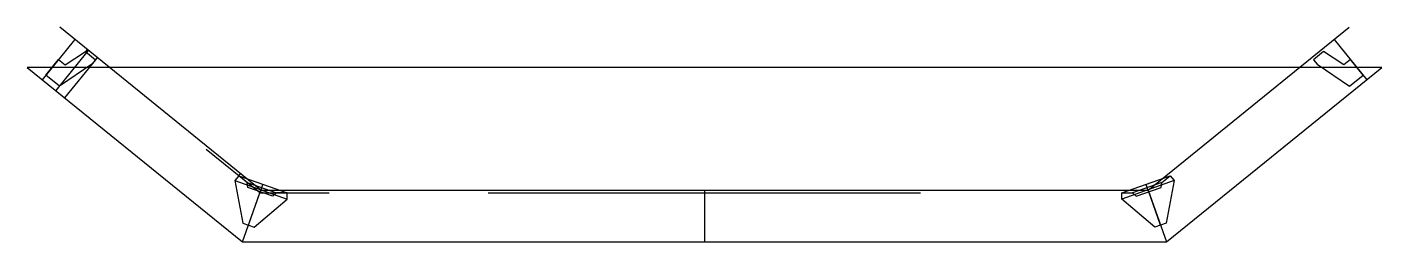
# Model space of a CAD drawing. Header units: inches. Extents: x -37 to 198, y 0 to 37.
import ezdxf

# ---------------------------------------------------------------- set-up
doc = ezdxf.new("R2010")
doc.units = ezdxf.units.IN
doc.layers.get('0').update_dxf_attribs({"linetype": 'CONTINUOUS'})

msp = doc.modelspace()

# ---------------------------------------------------------------- linework, layer by layer
for p, q in [((3.19, 9), (-31.71, 37.26)), ((157.06, 9), (191.96, 37.26)), ((-29.4, 34.74), (-34.74, 28.14)), ((-29.08, 35.13), (-29.4, 34.74)), ((-26.94, 33.4), (-27.26, 33.01)), ((-26.75, 33.24), (-27.06, 32.85)), ((189.33, 35.13), (194.99, 28.14)), ((-27.06, 32.85), (-32.41, 26.25)), ((-25.51, 31.59), (-30.86, 24.99)), ((-25.2, 31.98), (-25.51, 31.59)), ((3.01, 8.5), (-6.32, 16.05)), ((-0.65, 11.46), (-0.33, 11.85)), ((-1.34, 10.65), (7.74, 7.43)), ((-0.65, 11.46), (7.72, 8.5)), ((0.79, 10.29), (5.86, 8.5)), ((3.2, 9.04), (3.53, 9.98)), ((161.59, 10.65), (152.51, 7.43)), ((157.05, 9.04), (156.72, 9.98)), ((159.46, 10.29), (160.9, 11.46)), ((1.03, 2.91), (3.08, 8.69)), ((3.01, 8.5), (15.01, 8.5)), ((3.08, 8.69), (3.2, 9.04)), ((42.62, 8.5), (117.62, 8.5)), ((80.12, 9), (80.12, 0)), ((152.53, 8.5), (154.39, 8.5)), ((157.17, 8.69), (157.05, 9.04)), ((159.22, 2.91), (157.17, 8.69)), ((0, 0), (160.25, 0))]:
    msp.add_line(p, q)
for points in [[(-25.51, 31.59), (-26.14, 30.82), (-31.78, 27.03), (-34.12, 28.91), (-31.91, 31.63), (-30.75, 30.69), (-27.26, 33.01)], [(192.03, 27.03), (194.37, 28.91), (192.16, 31.63), (191, 30.69), (187.51, 33.01), (185.76, 31.59), (186.39, 30.82)], [(160.25, 0), (197.62, 30.27), (-37.38, 30.27), (0, 0), (3.19, 9), (157.06, 9)], [(-0.65, 11.46), (-1.34, 10.65), (0.03, 3.27), (2.03, 2.56), (7.74, 7.43), (7.72, 8.5), (5.86, 8.5), (5.26, 7.91), (0.9, 9.46), (0.79, 10.29)], [(152.51, 7.43), (152.53, 8.5), (160.9, 11.46), (161.59, 10.65), (160.22, 3.27), (158.22, 2.56)], [(159.35, 9.46), (159.46, 10.29), (154.39, 8.5), (154.99, 7.91)]]:
    msp.add_lwpolyline(points, close=True)

doc.saveas('drawing.dxf')
